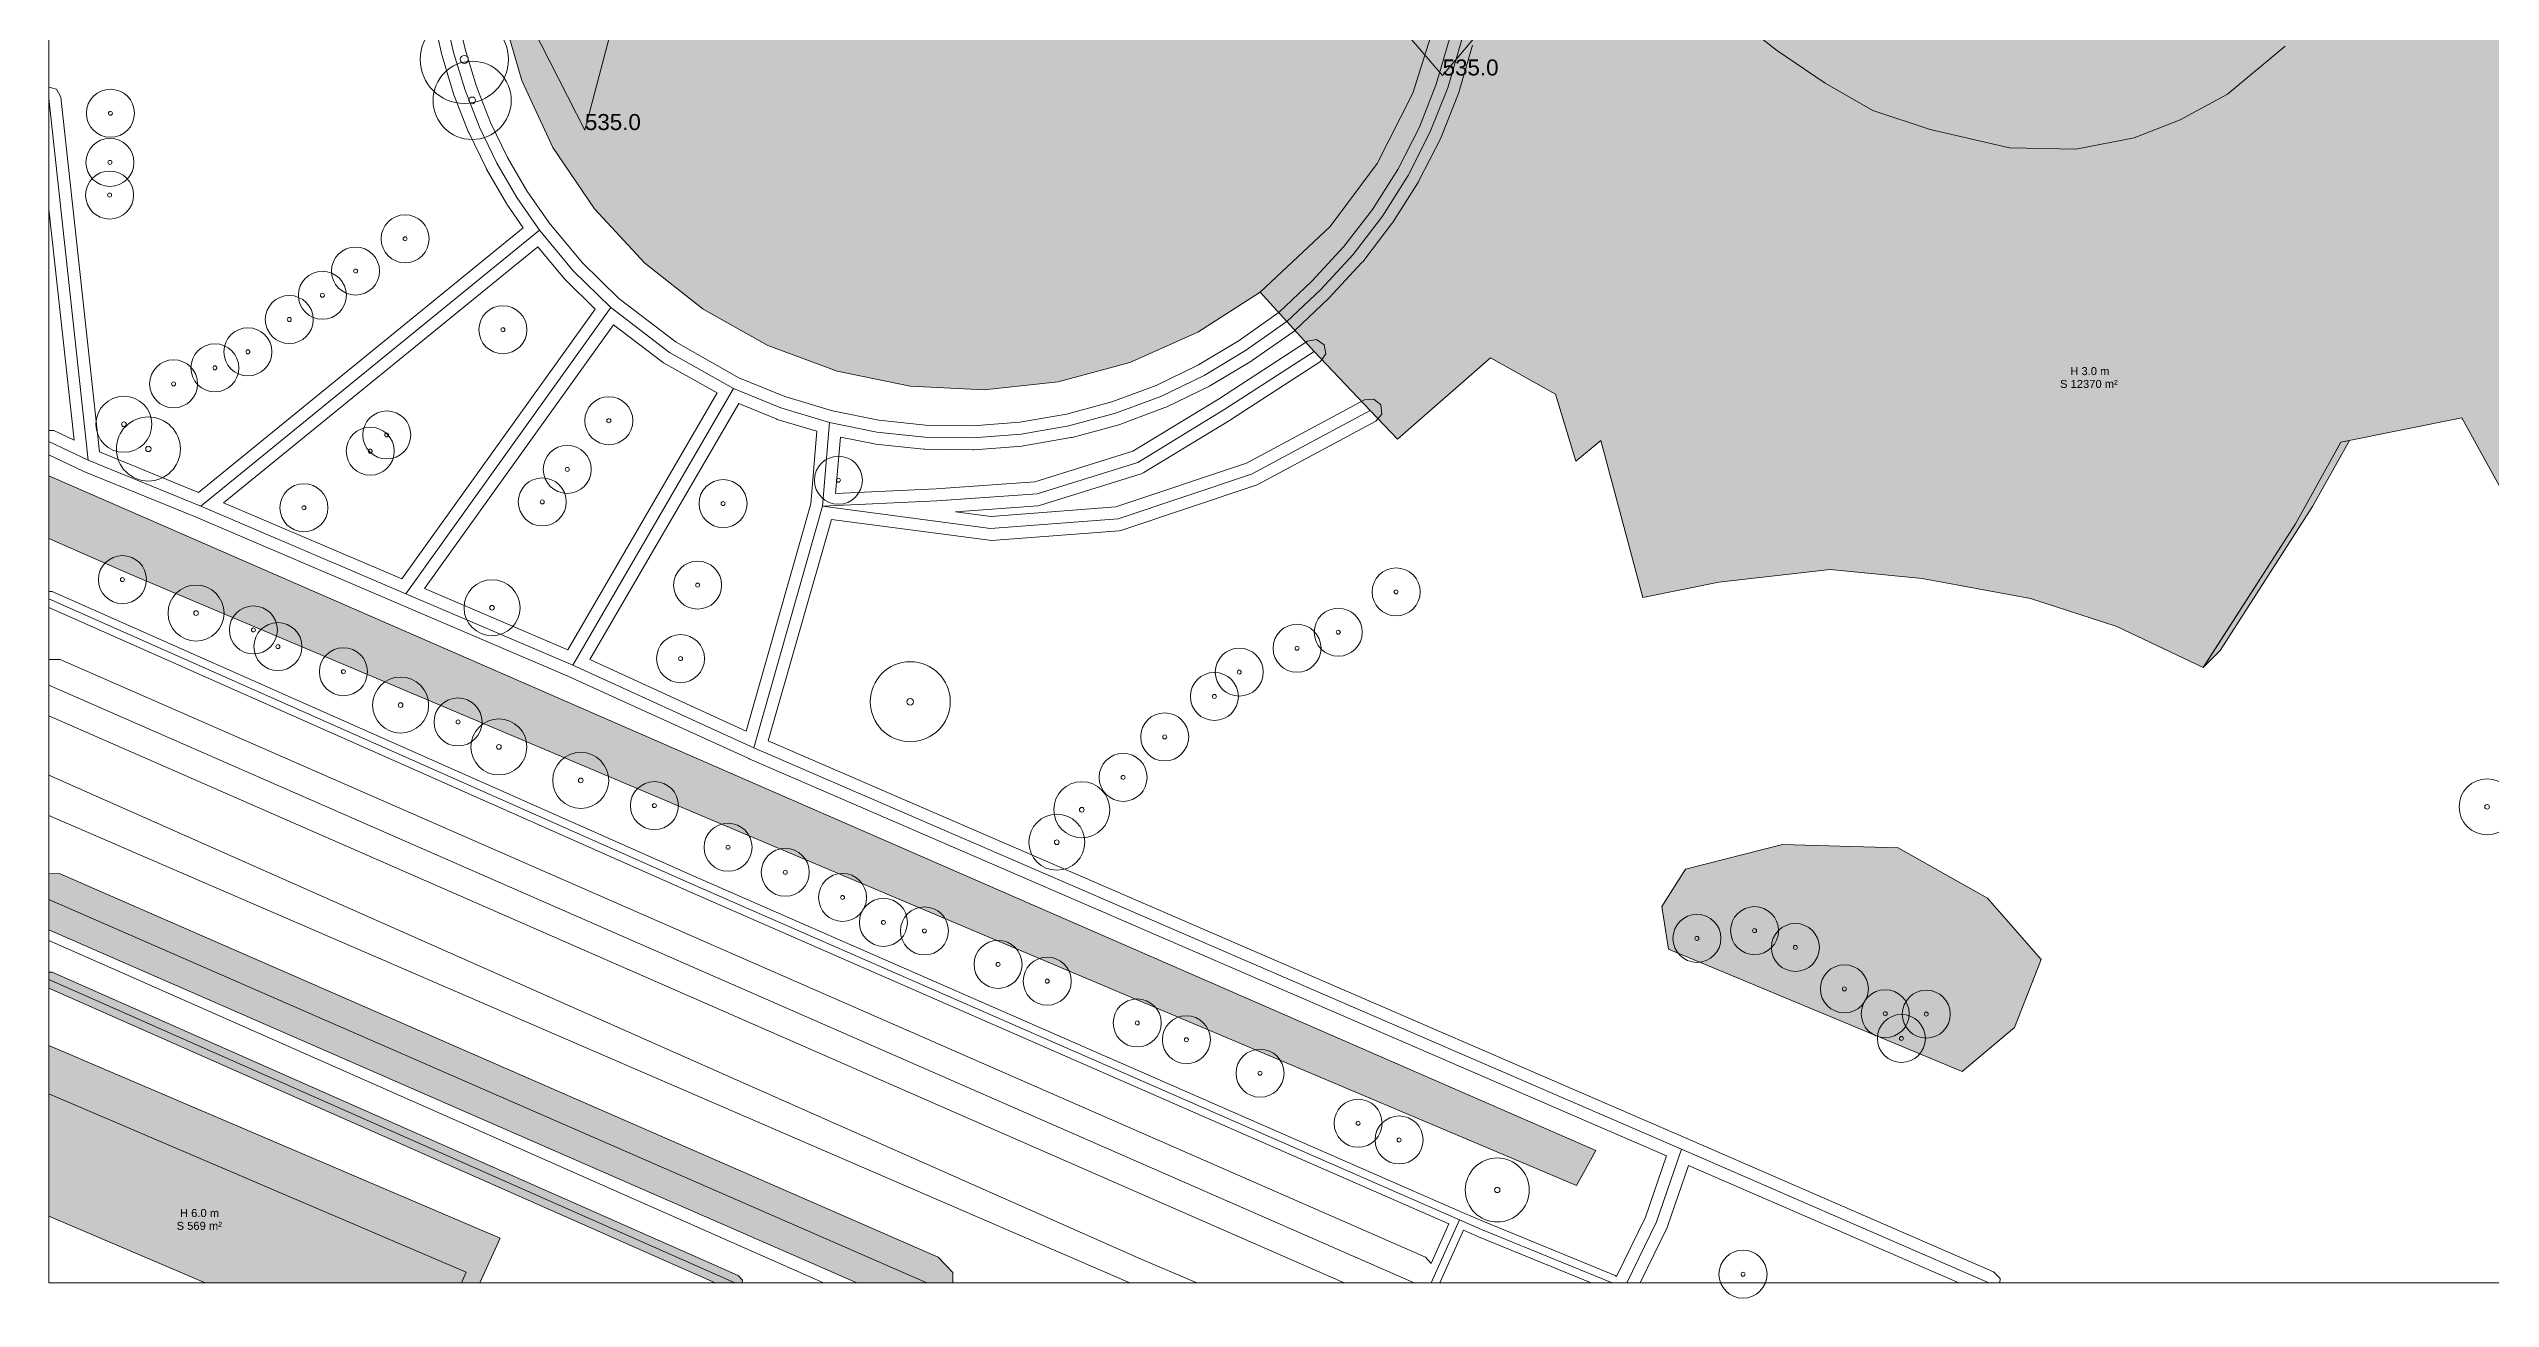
# Model space of a CAD drawing. Header units: metres. Extents: x -6 to 971, y -3 to 1031.
# Drawn here: x 0 to 305.1, y -1.9 to 154.2 of the extents above; entities that cross this region are included whole.
import ezdxf

# ---------------------------------------------------------------- set-up
doc = ezdxf.new("R2010")
doc.units = ezdxf.units.M
doc.header["$MEASUREMENT"] = 0
for name, color, linetype, lineweight, true_color in [('TPX_BUILDING_AREAS_TEXT', 7, 'CONTINUOUS', 0, 0x000000), ('TPX_BUILDING_HEIGHTS_TEXT', 7, 'CONTINUOUS', 0, 0x000000), ('TPX_BUILDINGS', 7, 'CONTINUOUS', 0, 0x000000), ('TPX_BUILDINGS_HATCH', 7, 'CONTINUOUS', 0, 0xf0f0f0), ('TPX_BUILDINGS_SHADOWS_HATCH', 7, 'CONTINUOUS', 0, 0x000000), ('TPX_BUILDINGS_SHADOWS_OUTLINES', 7, 'CONTINUOUS', 0, 0x000000), ('TPX_CONTOUR_LINES_5M', 7, 'CONTINUOUS', 0, 0x969696), ('TPX_CONTOUR_LINES_5M_TEXT', 7, 'CONTINUOUS', 0, 0x000000), ('TPX_FRAME_PROJECT', 7, 'CONTINUOUS', 0, 0x000000), ('TPX_RAILWAYS_AXES', 7, 'CONTINUOUS', 0, 0x464646), ('TPX_ROADS_AXES', 7, 'CONTINUOUS', 0, 0x323232), ('TPX_ROADS_CONTOURS', 7, 'CONTINUOUS', 0, 0x646464), ('TPX_ROADS_HATCH', 7, 'CONTINUOUS', 0, 0xc8c8c8), ('TPX_VEGETATION_GREEN_SPACES', 7, 'CONTINUOUS', 0, 0x58ba48), ('TPX_VEGETATION_GREEN_SPACES_HATCH', 7, 'CONTINUOUS', 0, 0x58ba48), ('TPX_VEGETATION_TREES_INDIVIDUAL', 7, 'CONTINUOUS', 0, 0x136734)]:
    doc.layers.add(name, color=color, linetype=linetype, lineweight=lineweight, true_color=true_color)
doc.styles.add('TPX_TEXTE', font='arial.ttf')

# ---------------------------------------------------------------- blocks, each defined once
blk = doc.blocks.new('TREETR004_CR050')
at = {"layer": 'TPX_VEGETATION_TREES_INDIVIDUAL'}
for radius in [5, 0.417]:
    blk.add_circle((0, 0, 0.04), radius, dxfattribs=at)
blk = doc.blocks.new('TREETR003_CR040')
at = {"layer": 'TPX_VEGETATION_TREES_INDIVIDUAL'}
for radius in [4, 0.333]:
    blk.add_circle((0, 0, 0.04), radius, dxfattribs=at)
blk = doc.blocks.new('TREETR004_CR049')
at = {"layer": 'TPX_VEGETATION_TREES_INDIVIDUAL'}
for radius in [4.89, 0.417]:
    blk.add_circle((0, 0, 0.04), radius, dxfattribs=at)
blk = doc.blocks.new('TREETR003_CR035')
at = {"layer": 'TPX_VEGETATION_TREES_INDIVIDUAL'}
for radius in [3.5, 0.292]:
    blk.add_circle((0, 0, 0.04), radius, dxfattribs=at)
blk = doc.blocks.new('TREETR003_CR030')
at = {"layer": 'TPX_VEGETATION_TREES_INDIVIDUAL'}
for radius in [3, 0.25]:
    blk.add_circle((0, 0, 0.04), radius, dxfattribs=at)
blk = doc.blocks.new('TREETR005_CR055')
at = {"layer": 'TPX_VEGETATION_TREES_INDIVIDUAL'}
for radius in [5.51, 0.5]:
    blk.add_circle((0, 0, 0.04), radius, dxfattribs=at)

msp = doc.modelspace()

# ---------------------------------------------------------------- hatches: boundary and pattern name
at = {"layer": 'TPX_BUILDINGS_HATCH'}
for points in [[(55.67, 177.52), (55.38, 168.28), (56.53, 159.12), (59.1, 150.25), (63.01, 141.86), (68.18, 134.19), (74.48, 127.41), (81.77, 121.68), (89.85, 117.13), (98.54, 113.9), (107.64, 112.04), (116.91, 111.6), (126.15, 112.59), (135.11, 115), (143.6, 118.77), (151.39, 123.78), (160.16, 131.98), (166.01, 139.88), (170.47, 148.64), (173.42, 158), (174.72, 166.82), (174.69, 175.74), (173.24, 184.86), (170.39, 193.65), (166.2, 201.9), (160.79, 209.4), (154.26, 215.98), (146.8, 221.47), (138.57, 225.75), (129.78, 228.71), (120.63, 230.28), (111.34, 230.43), (102.15, 229.13), (93.28, 226.43), (84.92, 222.4), (77.3, 217.14), (70.58, 210.75), (64.94, 203.42), (60.5, 195.3), (57.39, 186.6), (55.67, 177.52)], [(195.34, 197.5), (194.72, 183.72), (201.34, 169.79), (206.95, 162.04), (211.16, 157.74), (215.92, 154.04), (222.01, 149.88), (227.95, 146.49), (235.12, 144.1), (245.03, 141.8), (253.32, 141.65), (260.62, 143.05), (266.37, 145.3), (272.31, 148.54), (279.51, 154.54), (284.65, 159.23), (289.24, 164.69), (292.78, 174.48), (294.05, 180.13), (296.46, 191.81), (294.39, 203.77), (286.58, 215.69), (274.99, 222.94), (259.58, 227.09), (241.16, 227.32), (223.36, 223.5), (207.61, 215.22), (199.3, 206.18), (195.34, 197.5)], [(160.16, 131.98), (151.39, 123.78), (154.74, 120.1), (158.14, 116.39), (165.16, 108.99), (168.54, 105.42), (180.18, 115.58), (188.3, 111.06), (190.85, 102.69), (193.98, 105.24), (199.22, 85.64), (208.72, 87.56), (222.63, 89.12), (234.14, 87.99), (247.67, 85.5), (258.47, 82.03), (269.27, 76.87), (280.79, 94.86), (286.47, 105.04), (301.58, 108.09), (307.15, 97.98), (315.12, 86.47), (320.3, 80.2), (327.5, 73.9), (330.56, 76.44), (332.44, 77.99), (335.92, 80.88), (338.2, 82.77), (342.42, 86.26), (348.12, 90.97), (340.77, 105.63), (329.58, 101.51), (323.66, 113.14), (335.42, 116.3), (333.1, 120.93), (328.29, 154.06), (329.52, 160.93), (318.31, 161.24), (320.22, 174.13), (331.77, 173.5), (334.2, 187.03), (338.23, 194.45), (329.71, 195.43), (318.65, 196.18), (312.6, 196.6), (300.25, 175.31), (292.78, 174.48), (289.24, 164.69), (284.65, 159.23), (279.51, 154.54), (272.31, 148.54), (266.37, 145.3), (260.62, 143.05), (253.32, 141.65), (245.03, 141.8), (235.12, 144.1), (227.95, 146.49), (222.01, 149.88), (215.92, 154.04), (211.16, 157.74), (206.95, 162.04), (194, 160.57), (194.28, 166.7), (193.36, 175.92), (191.95, 181.98), (190.79, 187.07), (187.54, 196.94), (182.37, 205.15), (173.64, 217.35), (169.45, 213.68), (166.69, 211.25), (175.07, 197.99), (179.51, 180.89), (180.17, 175.67), (178.09, 176.07), (174.69, 175.74), (174.72, 166.82), (173.42, 158), (170.47, 148.64), (166.01, 139.88), (160.16, 131.98)], [(0, 23.61), (0, 8.33), (19.53, 0), (51.57, 0), (52.18, 1.33), (0, 23.61)]]:
    msp.add_hatch(color=256, dxfattribs=at).paths.add_polyline_path(points)
at = {"layer": 'TPX_BUILDINGS_SHADOWS_HATCH'}
for points in [[(270.81, 79.27), (269.27, 76.87), (271.39, 79), (282.91, 96.99), (287.53, 105.25), (286.47, 105.04), (280.79, 94.86), (270.81, 79.27)], [(0, 29.66), (0, 23.61), (52.18, 1.33), (51.57, 0), (53.86, 0), (56.42, 5.57), (0, 29.66)]]:
    msp.add_hatch(color=256, dxfattribs=at).paths.add_polyline_path(points)
at = {"layer": 'TPX_ROADS_HATCH'}
for points in [[(0, 51.16), (0, 44.1), (100.99, 0), (112.97, 0), (113, 1.28), (111.14, 3.21), (1.4, 51.13), (0, 51.16)], [(0, 38.83), (0, 36.81), (83.27, 0), (86.67, 0), (86.68, 0.36), (86.15, 0.91), (0.4, 38.82), (0, 38.83)]]:
    msp.add_hatch(color=256, dxfattribs=at).paths.add_polyline_path(points)
at = {"layer": 'TPX_VEGETATION_GREEN_SPACES_HATCH'}
for points in [[(0, 100.85), (0, 93), (9.97, 88.65), (190.94, 12.18), (193.34, 16.54), (0, 100.85)], [(204.57, 51.68), (201.58, 47.01), (202.41, 41.71), (239.13, 26.4), (245.67, 31.91), (249, 40.39), (242.28, 48.08), (231.14, 54.35), (216.69, 54.79), (204.57, 51.68)]]:
    msp.add_hatch(color=256, dxfattribs=at).paths.add_polyline_path(points)

# ---------------------------------------------------------------- linework, layer by layer
at = {"layer": 'TPX_BUILDINGS', "elevation": 0.04}
for points in [[(56.53, 159.12), (59.1, 150.25), (63.01, 141.86), (68.18, 134.19), (74.48, 127.41), (81.77, 121.68), (89.85, 117.13), (98.54, 113.9), (107.64, 112.04), (116.91, 111.6), (126.15, 112.59), (135.11, 115), (143.6, 118.77), (151.39, 123.78), (160.16, 131.98), (166.01, 139.88), (170.47, 148.64), (173.42, 158)], [(173.42, 158), (170.47, 148.64), (166.01, 139.88), (160.16, 131.98), (151.39, 123.78), (154.74, 120.1), (158.14, 116.39), (165.16, 108.99), (168.54, 105.42), (180.18, 115.58), (188.3, 111.06), (190.85, 102.69), (193.98, 105.24), (199.22, 85.64), (208.72, 87.56), (222.63, 89.12), (234.14, 87.99), (247.67, 85.5), (258.47, 82.03), (269.27, 76.87), (280.79, 94.86), (286.47, 105.04), (301.58, 108.09), (307.15, 97.98)], [(211.16, 157.74), (215.92, 154.04), (222.01, 149.88), (227.95, 146.49), (235.12, 144.1), (245.03, 141.8), (253.32, 141.65), (260.62, 143.05), (266.37, 145.3), (272.31, 148.54), (279.51, 154.54)], [(279.51, 154.54), (272.31, 148.54), (266.37, 145.3), (260.62, 143.05), (253.32, 141.65), (245.03, 141.8), (235.12, 144.1), (227.95, 146.49), (222.01, 149.88), (215.92, 154.04), (211.16, 157.74)]]:
    msp.add_lwpolyline(points, dxfattribs=at)
msp.add_lwpolyline([(0, 23.61), (0, 8.33), (19.53, 0), (51.57, 0), (52.18, 1.33)], close=True, dxfattribs=at)
at = {"layer": 'TPX_BUILDINGS_SHADOWS_OUTLINES', "elevation": 0.04}
for points in [[(270.81, 79.27), (269.27, 76.87), (271.39, 79), (282.91, 96.99), (287.53, 105.25), (286.47, 105.04), (280.79, 94.86)], [(0, 29.66), (0, 23.61), (52.18, 1.33), (51.57, 0), (53.86, 0), (56.42, 5.57)]]:
    msp.add_lwpolyline(points, close=True, dxfattribs=at)
at = {"layer": 'TPX_CONTOUR_LINES_5M', "elevation": 0.05}
for points in [[(67, 212.82), (40.75, 195.54), (67, 144.04), (80.56, 195.54), (67, 212.82)], [(147.4, 208.92), (135.74, 195.54), (174.2, 150.86), (186.52, 165.46), (147.4, 208.92)]]:
    msp.add_lwpolyline(points, dxfattribs=at)
at = {"layer": 'TPX_FRAME_PROJECT', "elevation": 0}
msp.add_lwpolyline([(0, 0), (964.78, 0), (964.78, 1022.85), (0, 1022.85)], close=True, dxfattribs=at)
at = {"layer": 'TPX_RAILWAYS_AXES', "elevation": 0.03}
for points in [[(143.47, 0), (136.54, 2.96), (0, 63.45)], [(0, 58.39), (135.11, 0)], [(0, 42.77), (9.15, 38.73), (96.83, 0)]]:
    msp.add_lwpolyline(points, dxfattribs=at)
at = {"layer": 'TPX_ROADS_AXES', "elevation": 0.03}
for points in [[(178.09, 176.07), (178.24, 172.96), (178.23, 166.95), (177.64, 160.97), (176.51, 155.07), (174.83, 149.3), (172.62, 143.72), (169.9, 138.36), (166.68, 133.27), (163.02, 128.5), (158.92, 124.08), (154.74, 120.1)], [(154.74, 120.1), (149.57, 116.5), (144.41, 113.39), (138.97, 110.76), (133.32, 108.66), (127.5, 107.08), (121.54, 106.05), (115.52, 105.57), (109.49, 105.66), (103.49, 106.29), (97.57, 107.48), (91.47, 109.32), (85.59, 111.75), (77.56, 116.26), (70.25, 121.85), (65.54, 126.46), (61.32, 131.54), (58.5, 135.62), (56, 139.91), (53.83, 144.39), (52.03, 149.01), (50.57, 153.75), (49.5, 158.6)], [(0, 147.97), (4.93, 102.78)], [(18.98, 97.04), (61.32, 131.54)], [(44.63, 86.11), (70.25, 121.85)], [(158.14, 116.39), (146.99, 109.16), (136.09, 102.52), (123.51, 98.6), (110.97, 97.7), (96.71, 97.06)], [(85.59, 111.75), (65.49, 77.2)], [(97.57, 107.48), (96.71, 97.06), (88.12, 66.86)], [(96.71, 97.06), (117.71, 94.26), (133.65, 95.46), (150.3, 101.03), (165.16, 108.99)], [(0, 105.13), (4.93, 102.78), (18.98, 97.04), (44.63, 86.11), (65.49, 77.2), (88.12, 66.86), (204.04, 16.69), (242.47, 0)], [(195.4, 0), (179.05, 6.69), (176.29, 7.89), (80.79, 49.65), (0, 85.48)], [(170.63, 0), (0, 74.67)], [(0, 47.92), (109.74, 0)], [(0, 37.9), (85.75, 0)], [(197.22, 0), (200.94, 7.65), (204.04, 16.69)], [(176.29, 7.89), (172.78, 0)]]:
    msp.add_lwpolyline(points, dxfattribs=at)
at = {"layer": 'TPX_ROADS_CONTOURS', "elevation": 0.03}
for points in [[(175.05, 155.42), (173.41, 149.79), (171.25, 144.33), (168.6, 139.1), (165.45, 134.12), (161.87, 129.47), (157.85, 125.14), (153.79, 121.27), (148.75, 117.76), (143.69, 114.71), (138.38, 112.14), (132.86, 110.09), (127.17, 108.55), (121.35, 107.54), (115.48, 107.07), (109.58, 107.16), (103.72, 107.78), (97.94, 108.94), (91.98, 110.74), (86.25, 113.1), (78.39, 117.52), (71.24, 122.99), (66.64, 127.48), (62.52, 132.45), (59.76, 136.43), (57.33, 140.62), (55.21, 144.99), (53.45, 149.5), (52.02, 154.14), (50.97, 158.86)], [(48.03, 158.27), (49.11, 153.43), (49.14, 153.31), (50.59, 148.57), (50.63, 148.46), (52.43, 143.84), (52.48, 143.74), (54.65, 139.26), (54.7, 139.16), (57.2, 134.87), (57.26, 134.77), (59.3, 131.82), (18.72, 98.77), (6.33, 103.83), (1.49, 148.13), (0.94, 149.14), (0, 149.41), (0, 134.15), (3.15, 105.29), (0.64, 106.49), (0, 106.52), (0, 103.47), (4.29, 101.43), (4.37, 101.39), (18.4, 95.66), (44.04, 84.73), (64.88, 75.82), (87.49, 65.5), (87.52, 65.48), (202.17, 15.87), (199.55, 8.23), (195.93, 0.78), (195.78, 0.93), (179.44, 7.61), (176.69, 8.81), (81.2, 50.57), (0.41, 86.39), (0, 86.4), (0, 84.39), (80.39, 48.74), (174.97, 7.38), (172.77, 2.44), (172.04, 3.21), (1.4, 77.87), (0, 77.9), (0, 70.85), (161.9, 0), (173.87, 0), (176.8, 6.58), (178.67, 5.76), (192.76, 0), (198.89, 0), (202.29, 7), (202.36, 7.17), (204.93, 14.67), (238.7, 0), (243.85, 0), (243.86, 0.55), (243.06, 1.38), (204.64, 18.07), (89.92, 67.71), (97.8, 95.4), (117.52, 92.78), (117.83, 92.77), (133.76, 93.97), (134.12, 94.04), (150.78, 99.61), (151.01, 99.71), (165.87, 107.67), (166.59, 108.56), (166.48, 109.7), (165.59, 110.43), (164.45, 110.32), (149.7, 102.42), (133.35, 96.95), (117.76, 95.77), (113.31, 96.36), (123.62, 97.1), (123.96, 97.17), (136.54, 101.09), (136.87, 101.24), (147.77, 107.88), (147.81, 107.9), (158.95, 115.13), (159.6, 116.08), (159.39, 117.2), (158.45, 117.86), (157.32, 117.65), (146.19, 110.43), (135.47, 103.9), (123.23, 100.08), (110.88, 99.2), (98.34, 98.63), (98.93, 105.68), (103.19, 104.82), (103.33, 104.8), (109.34, 104.17), (109.47, 104.16), (115.5, 104.07), (115.65, 104.07), (121.66, 104.56), (121.8, 104.58), (127.75, 105.61), (127.89, 105.64), (133.71, 107.21), (133.85, 107.25), (139.5, 109.36), (139.63, 109.41), (145.06, 112.04), (145.18, 112.11), (150.34, 115.22), (150.42, 115.27), (155.6, 118.87), (155.67, 118.97), (155.78, 119.02), (159.95, 123), (160.02, 123.06), (164.12, 127.48), (164.21, 127.59), (167.87, 132.35), (167.95, 132.46), (171.17, 137.55), (171.24, 137.68), (173.96, 143.04), (174.02, 143.16), (176.23, 148.75), (176.27, 148.88), (177.95, 154.65)]]:
    msp.add_lwpolyline(points, dxfattribs=at)
for points in [[(21.85, 97.45), (61.12, 129.44), (64.39, 125.51), (64.49, 125.39), (68.29, 121.68), (44.11, 87.96)], [(46.94, 86.75), (70.57, 119.72), (76.65, 115.07), (76.83, 114.96), (83.53, 111.19), (64.86, 79.1)], [(67.62, 77.87), (86.23, 109.87), (90.9, 107.94), (91.04, 107.89), (95.98, 106.4), (95.23, 97.33), (87.15, 68.95)], [(0, 51.16), (0, 44.1), (100.99, 0), (112.97, 0), (113, 1.28), (111.14, 3.21), (1.4, 51.13)], [(0, 38.83), (0, 36.81), (83.27, 0), (86.67, 0), (86.68, 0.36), (86.15, 0.91), (0.4, 38.82)]]:
    msp.add_lwpolyline(points, close=True, dxfattribs=at)
at = {"layer": 'TPX_VEGETATION_GREEN_SPACES', "elevation": 0}
for points in [[(0, 100.85), (0, 93), (9.97, 88.65), (190.94, 12.18), (193.34, 16.54)], [(204.57, 51.68), (201.58, 47.01), (202.41, 41.71), (239.13, 26.4), (245.67, 31.91), (249, 40.39), (242.28, 48.08), (231.14, 54.35), (216.69, 54.79)]]:
    msp.add_lwpolyline(points, close=True, dxfattribs=at)

# ---------------------------------------------------------------- block references
at = {"layer": 'TPX_VEGETATION_TREES_INDIVIDUAL'}
for name, p in [('TREETR005_CR055', (51.93, 152.87, 0.04)), ('TREETR004_CR049', (52.91, 147.75, 0.04)), ('TREETR003_CR030', (7.7, 146.14, 0.04)), ('TREETR003_CR030', (7.64, 140, 0.04)), ('TREETR003_CR030', (7.6, 135.92, 0.04)), ('TREETR003_CR030', (44.53, 130.45, 0.04)), ('TREETR003_CR030', (38.33, 126.42, 0.04)), ('TREETR003_CR030', (34.19, 123.4, 0.04)), ('TREETR003_CR030', (30.05, 120.37, 0.04)), ('TREETR003_CR030', (56.75, 119.09, 0.04)), ('TREETR003_CR030', (24.88, 116.33, 0.04)), ('TREETR003_CR030', (20.75, 114.33, 0.04)), ('TREETR003_CR030', (15.6, 112.33, 0.04)), ('TREETR003_CR035', (9.38, 107.28, 0.04)), ('TREETR003_CR030', (69.99, 107.72, 0.04)), ('TREETR003_CR040', (12.44, 104.19, 0.04)), ('TREETR003_CR030', (40.17, 103.92, 0.04)), ('TREETR003_CR030', (42.24, 105.95, 0.04)), ('TREETR003_CR030', (64.8, 101.64, 0.04)), ('TREETR003_CR030', (98.68, 100.29, 0.04)), ('TREETR003_CR030', (31.88, 96.85, 0.04)), ('TREETR003_CR030', (61.67, 97.58, 0.04)), ('TREETR003_CR030', (84.27, 97.37, 0.04)), ('TREETR003_CR030', (9.2, 87.87, 0.04)), ('TREETR003_CR030', (81.09, 87.18, 0.04)), ('TREETR003_CR030', (168.39, 86.34, 0.04)), ('TREETR003_CR035', (18.4, 83.69, 0.04)), ('TREETR003_CR035', (55.39, 84.36, 0.04)), ('TREETR003_CR030', (25.57, 81.58, 0.04)), ('TREETR003_CR030', (28.63, 79.5, 0.04)), ('TREETR003_CR030', (161.15, 81.3, 0.04)), ('TREETR003_CR030', (36.82, 76.36, 0.04)), ('TREETR003_CR030', (78.95, 78, 0.04)), ('TREETR003_CR030', (156, 79.3, 0.04)), ('TREETR004_CR050', (107.66, 72.61, 0.04)), ('TREETR003_CR030', (148.78, 76.31, 0.04)), ('TREETR003_CR035', (43.97, 72.2, 0.04)), ('TREETR003_CR030', (145.67, 73.27, 0.04)), ('TREETR003_CR030', (51.14, 70.09, 0.04)), ('TREETR003_CR035', (56.25, 66.97, 0.04)), ('TREETR003_CR030', (139.46, 68.22, 0.04)), ('TREETR003_CR035', (66.48, 62.79, 0.04)), ('TREETR003_CR030', (134.27, 63.16, 0.04)), ('TREETR003_CR030', (75.69, 59.63, 0.04)), ('TREETR003_CR035', (129.1, 59.12, 0.04)), ('TREETR003_CR035', (304.74, 59.48, 0.04)), ('TREETR003_CR035', (125.98, 55.06, 0.04)), ('TREETR003_CR030', (84.89, 54.43, 0.04)), ('TREETR003_CR030', (92.04, 51.3, 0.04)), ('TREETR003_CR030', (99.2, 48.16, 0.04)), ('TREETR003_CR030', (104.31, 45.05, 0.04)), ('TREETR003_CR030', (109.44, 43.98, 0.04)), ('TREETR003_CR030', (205.98, 43.05, 0.04)), ('TREETR003_CR030', (213.18, 44.01, 0.04)), ('TREETR003_CR030', (118.64, 39.8, 0.04)), ('TREETR003_CR030', (218.29, 41.91, 0.04)), ('TREETR003_CR030', (124.78, 37.7, 0.04)), ('TREETR003_CR030', (224.41, 36.74, 0.04)), ('TREETR003_CR030', (229.51, 33.63, 0.04)), ('TREETR003_CR030', (136.03, 32.48, 0.04)), ('TREETR003_CR030', (234.65, 33.58, 0.04)), ('TREETR003_CR030', (142.17, 30.38, 0.04)), ('TREETR003_CR030', (231.54, 30.54, 0.04)), ('TREETR003_CR030', (151.38, 26.2, 0.04)), ('TREETR003_CR030', (163.64, 19.95, 0.04)), ('TREETR003_CR030', (168.76, 17.86, 0.04)), ('TREETR003_CR040', (181.03, 11.61, 0.04)), ('TREETR003_CR030', (211.74, 1.09, 0.04))]:
    msp.add_blockref(name, p, dxfattribs=at)

# ---------------------------------------------------------------- texts
at = {"layer": 'TPX_BUILDING_AREAS_TEXT', "style": 'TPX_TEXTE'}
for s, p in [('S 12370 m²', (251.36, 111.82, 0.05)), ('S 569 m²', (15.97, 6.63, 0.05))]:
    msp.add_text(s, height=1, dxfattribs=at).set_placement(p)
at = {"layer": 'TPX_BUILDING_HEIGHTS_TEXT', "style": 'TPX_TEXTE'}
for s, p in [('H 3.0 m', (252.64, 113.42, 0.05)), ('H 6.0 m', (16.39, 8.23, 0.05))]:
    msp.add_text(s, height=1, dxfattribs=at).set_placement(p)
at = {"layer": 'TPX_CONTOUR_LINES_5M_TEXT', "style": 'TPX_TEXTE'}
for p in [(174.2, 150.86, 0.05), (67, 144.04, 0.05)]:
    msp.add_text('535.0', height=2, dxfattribs=at).set_placement(p)

doc.saveas('drawing.dxf')
